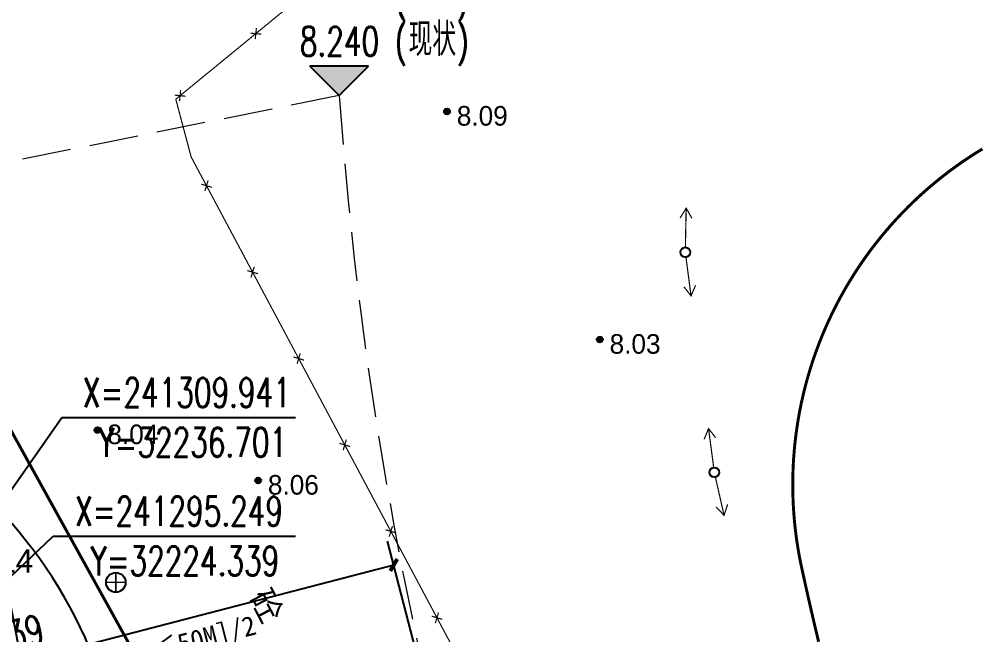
# Model space of a CAD drawing. Extents: x -83084 to 31773731, y -158416 to 241421036.
# Drawn here: x 32240.12 to 32289.04, y 241306.86 to 241338.29 of the extents above; entities that cross this region are included whole.
import ezdxf
from ezdxf.enums import TextEntityAlignment as Align
from ezdxf.xclip import XClip

# ---------------------------------------------------------------- set-up
doc = ezdxf.new("R2010")
doc.units = 0
doc.header["$LTSCALE"] = 1000
doc.header["$MEASUREMENT"] = 0
doc.header["$XCLIPFRAME"] = 0
for name, pattern in [('2', [0]), ('721120', [0]), ('CENTER2', [1.125, 0.75, -0.125, 0.125, -0.125]), ('DASH', [0.35, 0.25, -0.1])]:
    doc.linetypes.add(name, pattern=pattern)
for name, color, linetype in [('DIM_COOR', 3, 'Continuous'), ('DIM_ELEV', 3, 'Continuous'), ('GZ_BJT_用地界线', 1, 'Continuous'), ('PUB_DIM', 3, 'Continuous'), ('PUB_TEXT', 7, 'Continuous'), ('Road_2', 134, 'Continuous'), ('规划道路边线', 165, 'Continuous')]:
    doc.layers.add(name, color=color, linetype=linetype)
for name, color, linetype, lineweight in [('公共绿地', 63, 'Continuous', 0), ('道路中线', 252, 'Continuous', 0), ('间距公式核对', 241, 'Continuous', 0)]:
    doc.layers.add(name, color=color, linetype=linetype, lineweight=lineweight)
doc.layers.add('地形', color=7, linetype='Continuous', true_color=0x323232)
doc.layers.add('建筑控制线', color=7, linetype='Continuous', true_color=0xff0505)
doc.styles.add('_TCH_DIM', font='SIMPLEX', dxfattribs={"bigfont": 'GBCBIG'})
doc.styles.add('_TCH_DIM_T3', font='SIMPLEX', dxfattribs={"width": 0.7058823529411765, "bigfont": 'GBCBIG'})
doc.styles.add('DMHT', font='')
doc.styles.add('HZTXT', font='simhei.ttf')
doc.styles.add('JTHT', font='')
doc.styles.add('number', font='')
doc.styles.get('DMHT').set_extended_font_data('方正细等线简体')
doc.styles.get('JTHT').set_extended_font_data('方正细等线简体')
doc.styles.get('number').set_extended_font_data('方正细等线简体')
doc.dimstyles.new('_TCH_ARCH_M_M&&1', dxfattribs={"dimtxt": 1.4875, "dimasz": 0.5, "dimexe": 1.25, "dimexo": 1.5, "dimgap": 0.6312500000000001, "dimtad": 1, "dimzin": 0, "dimdsep": 46, "dimtxsty": '_TCH_DIM_T3', "dimblk": 'ARCHTICK', "dimcen": 0.09, "dimclrt": 7, "dimazin": 2, "dimtfac": 1, "dimtdec": 0, "dimtix": 1, "dimtmove": 2, "dimatfit": 3, "dimfxl": 0, "dimtolj": 1, "dimtzin": 0, "dimarcsym": 0})

# ---------------------------------------------------------------- blocks, each defined once
blk = doc.blocks.new('jjjg')
at = {"layer": '公共绿地'}
h = blk.add_hatch(dxfattribs=at)
h.set_pattern_fill('CROSS', color=256, scale=0.5)
h.set_pattern_definition([(0, (-31796.01976982163, -241027.7256764514), (0.79375, 0.79375), [0.396875, -1.190625]), (90, (-31795.82133232163, -241027.9241139514), (-0.79375, 0.79375), [0.396875, -1.190625])])
edge = h.paths.add_edge_path()
edge.add_arc((659.9464344675081, 320.8897445269064), 219.9999999996637, 192.5400507971583, 209.5024513083548)
edge.add_line((468.4728163983673, 212.5483693124261), (486.1813294719905, 181.2518026770558))
edge.add_arc((468.7746369207715, 171.4025867470931), 20.00000000019231, -11.907170796793878, 29.50245131251478, ccw=False)
edge.add_line((488.3443003240973, 167.2760537848808), (464.1211432609707, 210.0860653303098))
edge.add_arc((659.9464344681176, 320.8897445258282), 224.9999999991716, 189.2069196672346, 209.5024513081, ccw=False)
edge.add_arc((425.6073815160952, 269.070749351547), 19.99999999836342, 41.08802014646852, 52.27393119112679, ccw=False)
edge.add_line((440.6813980154693, 282.2151027594227), (445.1946503277868, 273.1229023803025))
at = {"layer": '建筑控制线', "color": 1, "linetype": 'CENTER2', "ltscale": 0.01, "const_width": 0.5}
for points in [[(437.8451209738851, 284.88965364045, 0.21743299479328), (421.6740319207311, 288.68015426083), (357.5623490158468, 275.8203217951814), (361.3172142542899, 261.2973128980957), (334.6520384270698, 255.9486825350905), (366.0484043285251, 134.5143107892945, 0.4142135623693743), (378.2331988532096, 127.3358163492521), (473.7809370029718, 152.0392977850279, 0.2848418124420904), (488.3443003240973, 167.2760537848808), (464.1211432609707, 210.0860653303098, -0.08878818107429738)], [(445.1946503277868, 273.1229023803025, 0.0741478740341938), (468.4728163983673, 212.5483693124261), (486.1813294719905, 181.2518026770558, -0.1826758136817701), (488.3443003240973, 167.2760537848808), (464.1211432609707, 210.0860653303098, -0.08878818107429817), (437.8451209738851, 284.8896536403336, -0.04884653789342656), (440.6813980154693, 282.2151027594227)]]:
    blk.add_lwpolyline(points, format="xyb", close=True, dxfattribs=at)
blk = doc.blocks.new('24802001')
at = {"color": 0, "linetype": 'Continuous', "lineweight": -3, "const_width": 0.12}
for points in [[(-0.4, -0.4), (0.4, 0.4)], [(-0.4, 0.4), (0.4, -0.4)]]:
    blk.add_lwpolyline(points, dxfattribs=at)
blk = doc.blocks.new('51233001')
at = {"color": 0, "linetype": 'Continuous', "lineweight": -3, "const_width": 0.12}
for points in [[(4.5, 0), (0.5, 0)], [(3.48, 0.6), (4.5, 0), (3.48, -0.6)]]:
    blk.add_lwpolyline(points, dxfattribs=at)
blk = doc.blocks.new('51233002')
at = {"color": 0, "linetype": 'Continuous', "lineweight": -3}
blk.add_circle((0, 0), 0.5, dxfattribs=at)
blk = doc.blocks.new('904')
at = {"linetype": '2'}
h = blk.add_hatch(color=0, dxfattribs=at)
edge = h.paths.add_edge_path(flags=0)
edge.add_arc((0, 0), 0.3, 0, 360)
at = {"color": 0, "linetype": 'Continuous', "lineweight": -3}
for radius in [0.3, 0.15]:
    blk.add_circle((0, 0), radius, dxfattribs=at)
blk = doc.blocks.new('654')
at = {"color": 0, "linetype": 'Continuous', "lineweight": -3, "const_width": 0.15}
for points in [[(0, -1), (0, 1)], [(-1, 0), (1, 0)]]:
    blk.add_lwpolyline(points, dxfattribs=at)
at = {"color": 0, "linetype": 'Continuous', "lineweight": -3}
blk.add_circle((0, 0), 1, dxfattribs=at)
blk = doc.blocks.new('ysdx12')
at = {"layer": '地形', "linetype": 'Continuous', "lineweight": -3, "ltscale": 0.5, "const_width": 0.06}
for points in [[(228.1401981821145, 221.3175474704185), (230.0743320074689, 222.901569675334)], [(226.2060643567602, 219.7335252655321), (228.1401981821145, 221.3175474704185)], [(224.2719305314058, 218.1495030606166), (226.2060643567602, 219.7335252655321)], [(224.6224447713248, 215.8275834470114), (224.052975857132, 217.9701829632395), (224.2719305314058, 218.1495030606166)], [(225.6216190442756, 213.5519913264143), (224.8359758571314, 215.0241829632432), (224.6224447713248, 215.8275834470114)], [(226.7986428318, 211.3464041021944), (225.6216190442756, 213.5519913264143)], [(227.9756666193243, 209.1408168779744), (226.7986428318, 211.3464041021944)], [(229.1526904068451, 206.9352296537545), (227.9756666193243, 209.1408168779744)], [(230.3297141943694, 204.7296424295637), (229.1526904068451, 206.9352296537545)], [(231.5067379818938, 202.5240552053438), (230.3297141943694, 204.7296424295637)], [(232.6837617694182, 200.3184679811238), (231.5067379818938, 202.5240552053438)], [(233.8607855569389, 198.112880756933), (232.6837617694182, 200.3184679811238)], [(235.0378093444633, 195.9072935327131), (233.8607855569389, 198.112880756933)], [(236.2148331319877, 193.7017063084932), (235.0378093444633, 195.9072935327131)], [(237.3918569195084, 191.4961190843023), (236.2148331319877, 193.7017063084932)], [(238.5688807070328, 189.2905318600824), (237.3918569195084, 191.4961190843023)]]:
    blk.add_lwpolyline(points, dxfattribs=at)
at = {"layer": '地形', "linetype": '721120', "lineweight": -3, "ltscale": 0.5, "const_width": 0.15}
blk.add_lwpolyline([(256.889587567417, 190.268074388965), (256.6663389816276, 191.2068257128121), (256.448125957515, 192.1467603143537), (256.2349547659069, 193.0878511824994), (256.0276738567882, 194.0302549640182), (255.9620109930802, 194.3412323474477), (255.9017107936852, 194.6532970513217), (255.8463772362775, 194.9662805827102), (255.7960242948247, 195.2801039004116), (255.7506646854963, 195.5946877514361), (255.7103098634252, 195.9099526905338), (255.6749700198488, 196.2258191004512), (255.6446540795077, 196.5422072121873), (255.6193696984192, 196.8590371247847), (255.5991232618908, 197.1762288259342), (255.5839198830145, 197.4937022118247), (255.5737634012112, 197.811377107515), (255.5686563814306, 198.1291732871905), (255.568600113409, 198.4470104944485), (255.5735946113346, 198.7648084624379), (255.5836386139163, 199.0824869342905), (255.5987295846317, 199.3999656833184), (255.6188637123814, 199.7171645331837), (255.644035912479, 200.0340033783868), (255.6742398279421, 200.3504022041743), (255.7094678310568, 200.6662811070273), (255.7497110253062, 200.9815603146853), (255.7949592476543, 201.2961602064024), (255.8456161567119, 201.6099314960011), (255.9000098770302, 201.9230808618886), (255.9602008472175, 202.2351734647818), (256.0253436882522, 202.5462701634679), (256.0954219489686, 202.8562923933205), (256.1704179317276, 203.1651618613105), (256.2503126970078, 203.4728005652141), (256.3350860681567, 203.7791308138112), (256.4247166364257, 204.0840752462682), (256.5191817664636, 204.3875568517251), (256.6184576020132, 204.6894989888242), (256.7225190718709, 204.9898254048021), (256.8313398962819, 205.2884602551931), (256.9448925936049, 205.5853281223681), (257.0631484871446, 205.8803540353256), (257.186077712493, 206.1734634879685), (257.3136492250305, 206.4645824582549), (257.4458308077737, 206.7536374267947), (257.5825890794949, 207.0405553955061), (257.7238895031915, 207.3252639059501), (257.8696963947732, 207.6076910576667), (258.0199729320448, 207.8877655263932), (258.1746811641206, 208.1654165818181), (258.333782020869, 208.4405741058872), (258.4979538568005, 208.7127299627755), (258.6668867768312, 208.9853411212971), (258.8405314151023, 209.2549792772334), (259.0184773277724, 209.5217984064366), (259.2006787592836, 209.7857299011375), (259.3870888597885, 210.0467058961804), (259.577659697301, 210.3046592861938), (259.7723422699746, 210.5595237431698), (259.9710865186898, 210.8112337333441), (260.1738413399544, 211.0597245340177), (260.3805545989999, 211.3049322502338), (260.591173143268, 211.5467938311631), (260.8056428159725, 211.7852470865764), (261.0239084701279, 212.0202307025029), (261.2459139826497, 212.2516842571786), (261.4716022688044, 212.4795482364425), (261.7009152969222, 212.7037640491908), (261.9337941033118, 212.9242740423069), (262.1701788073806, 213.1410215157084), (262.4100086270591, 213.3539507366659), (262.6532218944303, 213.5630069542385), (262.8997560715907, 213.7681364134769), (263.1495477667304, 213.9692863689561), (263.4025327504023, 214.1664050986001), (263.6589011769938, 214.3590976127598), (263.9175719216692, 214.5486955455272), (264.1797488851989, 214.733424654085), (264.444854239624, 214.9139260523662), (264.7128198178798, 215.090153327852), (264.9835767174627, 215.2620611667517), (265.2570553181249, 215.4296053661092)], dxfattribs=at)
at = {"layer": '地形', "linetype": 'Continuous', "lineweight": -3, "ltscale": 0.5, "const_width": 0.15}
blk.add_lwpolyline([(176.1329758571337, 205.2391829632397), (210.0699758571245, 212.1631829632388), (214.4019758571303, 203.2851829632418), (228.4519758571259, 177.9111829632311), (231.9439758571316, 168.4331829632283), (246.2689758571287, 133.1501829632325), (253.6149758571264, 118.8311829632439), (272.0999758571379, 85.4581829632225, -0.1219224057559178), (270.6729758571346, 80.18218296323903), (269.8386076847346, 79.52137490152381)], format="xyb", dxfattribs=at)
at = {"layer": '地形', "linetype": 'Continuous'}
for name, p, xscale, yscale, rotation in [('24802001', (228.1401981821145, 221.3175474704185), 0.5, 0.5, 39.31688429672203), ('24802001', (224.2719305314058, 218.1495030606166), 0.5, 0.5, 39.31688429672203), ('24802001', (225.6216190442756, 213.5519913264143), 0.5, 0.5, 118.0868536924053), ('51233001', (250.0789758571373, 210.1581829632341), 0.4999999999999996, 0.4999999999999996, 88.85233947861924), ('51233002', (250.0789758571373, 210.1581829632341), 0.4999999999999996, 0.4999999999999996, 93.1839225068363), ('51233001', (250.0789758571373, 210.1581829632341), 0.4999999999999999, 0.4999999999999999, 277.5155037138205), ('24802001', (227.9756666193243, 209.1408168779744), 0.5, 0.5, 118.0868536924053), ('24802001', (230.3297141943694, 204.7296424295637), 0.5, 0.5, 118.0868536924053), ('51233001', (251.5619758571265, 198.9171829632251), 0.4999999999999999, 0.4999999999999999, 97.5155055350533), ('24802001', (232.6837617694182, 200.3184679811238), 0.5, 0.5, 118.0868536924053), ('51233002', (251.5619758571265, 198.9171829632251), 0.4999999999999998, 0.4999999999999998, 100.1476555355011), ('51233001', (251.5619758571265, 198.9171829632251), 0.5, 0.5, 282.7798037147161), ('24802001', (235.0378093444633, 195.9072935327131), 0.5, 0.5, 118.0868536924053), ('24802001', (237.3918569195084, 191.4961190843023), 0.5, 0.5, 118.0868536924053)]:
    blk.add_blockref(name, p, dxfattribs=dict(at, xscale=xscale, yscale=yscale, rotation=rotation))
at = {"layer": '地形', "linetype": 'Continuous', "xscale": 0.5, "yscale": 0.5}
for name, p in [('904', (237.9077644767131, 217.3405245873437)), ('904', (245.7118964294859, 205.6952964390512)), ('904', (220.0571970760611, 201.0790745708218)), ('904', (228.2569849666179, 198.501998376596)), ('654', (220.9889758571335, 193.3001829632267))]:
    blk.add_blockref(name, p, dxfattribs=at)
at = {"layer": '地形', "style": 'number'}
blk.add_text('界14', height=1.200000000001, dxfattribs=at).set_placement((215.0573723371308, 194.3962136832415), align=Align.MIDDLE_CENTER)
at = {"layer": '地形', "style": 'JTHT'}
blk.add_text('砼', height=1.200000000001, rotation=297.758544921875, dxfattribs=at).set_placement((228.6935912506415, 192.1125389900408), align=Align.MIDDLE_CENTER)
blk.add_wipeout([(238.4077644767178, 217.74052458732623), (240.98276447671853, 217.74052458732623), (240.98276447671853, 216.4905245873379), (238.4077644767178, 216.4905245873379)]).dxf.layer = '地形'
at = {"layer": '地形', "style": 'DMHT'}
blk.add_text('8.09', height=1.000000000001, dxfattribs=at).set_placement((238.4077644767131, 217.6205245873425), align=Align.TOP_LEFT)
for points in [[(246.2118964294859, 206.09529643903366), (248.78689642948663, 206.09529643903366), (248.78689642948663, 204.8452964390453), (246.2118964294859, 204.8452964390453)], [(220.5571970760611, 201.47907457080436), (223.13219707606183, 201.47907457080436), (223.13219707606183, 200.229074570816), (220.5571970760611, 200.229074570816)], [(228.7569849666132, 198.901998376616), (231.33198496661393, 198.901998376616), (231.33198496661393, 197.6519983765902), (228.7569849666132, 197.6519983765902)]]:
    blk.add_wipeout(points).dxf.layer = '地形'
for s, p in [('8.03', (246.2118964294859, 205.97529643905)), ('8.04', (220.5571970760611, 201.3590745708207)), ('8.06', (228.7569849666179, 198.7819983765949))]:
    blk.add_text(s, height=1.000000000001, dxfattribs=at).set_placement(p, align=Align.TOP_LEFT)
blk = doc.blocks.new('_ArchTick')
at = {"color": 0, "linetype": 'ByBlock', "const_width": 0.4}
blk.add_lwpolyline([(-0.5, -0.5), (0.5, 0.5)], dxfattribs=at)
blk = doc.blocks.new('*D184')
at = {"layer": 'Defpoints', "color": 0, "transparency": 16777216}
for p in [(192.1938882168621, 152.1452606989461), (193.9699016392297, 145.2884243950248), (154.8701869377401, 135.161069002148)]:
    blk.add_point(p, dxfattribs=at)
at = {"layer": 'PUB_DIM', "color": 0, "lineweight": -2, "transparency": 16777216}
for p, q in [((193.5937927476286, 146.7405063836393), (191.8804641405279, 153.3553290227915)), ((153.0941735153725, 142.0179053060693), (192.1938882168621, 152.1452606989461)), ((154.494078046139, 136.6131509907625), (152.7807494390382, 143.2279736299147))]:
    blk.add_line(p, q, dxfattribs=at)
at = {"layer": 'PUB_DIM', "color": 0, "lineweight": -2, "transparency": 16777216, "xscale": 0.5, "yscale": 0.5, "zscale": 0.5}
for p, rotation in [((192.1938882168621, 152.1452606989461), 14.52126214845466), ((153.0941735153725, 142.0179053060693), 194.5212621484547)]:
    blk.add_blockref('_ArchTick', p, dxfattribs=dict(at, rotation=rotation))
at = {"layer": 'PUB_DIM', "color": 7, "transparency": 16777216, "insert": (172.2992643821496, 148.4126581587377), "char_height": 1.4875, "attachment_point": 5, "rotation": 14.521262148454655, "style": '_TCH_DIM_T3'}
blk.add_mtext('\\A1;40.39', dxfattribs=at)
blk = doc.blocks.new('ghdlbx')
at = {"layer": '规划道路边线', "linetype": '721120', "lineweight": -3, "ltscale": 0.5, "const_width": 0.15}
blk.add_lwpolyline([(256.8895877104042, 190.268074425956), (256.6663391246148, 191.2068257498031), (256.4481261005021, 192.1467603513447), (256.234954908894, 193.0878512194904), (256.0276739997753, 194.0302550010092), (255.9620111360673, 194.3412323844386), (255.9017109366723, 194.6532970883127), (255.8463773792646, 194.9662806197011), (255.7960244378119, 195.2801039374026), (255.7506648284834, 195.5946877884271), (255.7103100064123, 195.9099527275248), (255.674970162836, 196.2258191374422), (255.6446542224949, 196.5422072491783), (255.6193698414063, 196.8590371617756), (255.5991234048779, 197.1762288629252), (255.5839200260016, 197.4937022488157), (255.5737635441983, 197.811377144506), (255.5686565244177, 198.1291733241815), (255.5686002563962, 198.4470105314394), (255.5735947543217, 198.7648084994289), (255.5836387569034, 199.0824869712815), (255.5987297276188, 199.3999657203094), (255.6188638553685, 199.7171645701746), (255.6440360554661, 200.0340034153778), (255.6742399709292, 200.3504022411653), (255.7094679740439, 200.6662811440183), (255.7497111682933, 200.9815603516763), (255.7949593906415, 201.2961602433934), (255.845616299699, 201.6099315329921), (255.9000100200174, 201.9230808988796), (255.9602009902046, 202.2351735017728), (256.0253438312393, 202.5462702004588), (256.0954220919557, 202.8562924303114), (256.1704180747147, 203.1651618983014), (256.2503128399949, 203.4728006022051), (256.3350862111438, 203.7791308508022), (256.4247167794128, 204.0840752832592), (256.5191819094507, 204.3875568887161), (256.6184577450003, 204.6894990258152), (256.722519214858, 204.9898254417931), (256.831340039269, 205.288460292184), (256.944892736592, 205.5853281593591), (257.0631486301318, 205.8803540723165), (257.1860778554801, 206.1734635249595), (257.3136493680176, 206.4645824952458), (257.4458309507609, 206.7536374637857), (257.5825892224821, 207.0405554324971), (257.7238896461786, 207.3252639429411), (257.8696965377603, 207.6076910946576), (258.0199730750319, 207.8877655633842), (258.1746813071077, 208.1654166188091), (258.3337821638561, 208.4405741428782), (258.4979539997876, 208.7127299997665), (258.6668869198184, 208.9853411582881), (258.8405315580894, 209.2549793142243), (259.0184774707595, 209.5217984434275), (259.2006789022707, 209.7857299381285), (259.3870890027756, 210.0467059331713), (259.5776598402881, 210.3046593231848), (259.7723424129617, 210.5595237801608), (259.971086661677, 210.8112337703351), (260.1738414829415, 211.0597245710087), (260.380554741987, 211.3049322872248), (260.5911732862551, 211.5467938681541), (260.8056429589597, 211.7852471235674), (261.0239086131151, 212.0202307394939), (261.2459141256368, 212.2516842941695), (261.4716024117915, 212.4795482734335), (261.7009154399093, 212.7037640861818), (261.9337942462989, 212.9242740792979), (262.1701789503677, 213.1410215526994), (262.4100087700463, 213.3539507736568), (262.6532220374174, 213.5630069912295), (262.8997562145778, 213.7681364504679), (263.1495479097175, 213.9692864059471), (263.4025328933894, 214.166405135591), (263.6589013199809, 214.3590976497508), (263.9175720646563, 214.5486955825181), (264.1797490281861, 214.7334246910759), (264.4448543826111, 214.9139260893571), (264.7128199608669, 215.090153364843), (264.9835768604498, 215.2620612037426), (265.257055461112, 215.4296054031001)], dxfattribs=at)
at = {"layer": '道路中线', "linetype": 'DASH', "ltscale": 0.01}
blk.add_line((232.4013723521675, 218.1508117235207), (90.51858117386655, 189.6912729681644), dxfattribs=at)
blk.add_arc((431.8943664631988, 232.3826524309989), 199.9999999731979, 184.0805707380663, 209.5024513258966, dxfattribs=at)
blk = doc.blocks.new('zbyd')
at = {"layer": 'DIM_ELEV'}
blk.add_hatch(color=256, dxfattribs=at).paths.add_polyline_path([(-54.24078984846346, 163.7985802773037), (-52.74078984846346, 165.2985802773037), (-55.74078984846346, 165.2985802773037)])
at = {"layer": 'DIM_COOR', "color": 3}
for p, q in [((-74.01283216290176, 139.355779210804), (-68.41571632617706, 147.3723604057159)), ((-68.41571632617706, 147.3723604057159), (-56.48071632617575, 147.3723604057159))]:
    blk.add_line(p, q, dxfattribs=at)
at = {"layer": 'DIM_ELEV'}
for p, q in [((-54.24078984846346, 163.7985802773037), (-55.74078984846346, 165.2985802773037)), ((-52.74078984846346, 165.2985802773037), (-55.74078984846346, 165.2985802773037)), ((-54.24078984846346, 163.7985802773037), (-52.74078984846346, 165.2985802773037))]:
    blk.add_line(p, q, dxfattribs=at)
at = {"layer": 'PUB_TEXT', "style": '_TCH_DIM', "width": 0.7058823529411765}
for s, p in [('(', (-51.40078984846332, 168.0985802772921)), (')', (-48.2433430399542, 168.0985802772921)), ('8.240', (-56.25078984846186, 165.8235802772979)), ('(', (-51.40078984846332, 165.8235802772979)), (')', (-48.2433430399542, 165.8235802772979)), ('X=241309.941', (-67.33071632617794, 147.8973604057101)), ('Y=32236.701', (-66.53071632617866, 145.3598604057042))]:
    blk.add_text(s, height=1.4875, dxfattribs=at).set_placement(p)
at = {"layer": 'PUB_TEXT', "style": '_TCH_DIM'}
blk.add_text('现状', height=1.687943262411348, dxfattribs=at).set_placement((-50.70078984846259, 165.8235802772979))
blk = doc.blocks.new('cc')
at = {"layer": '间距公式核对', "style": 'HZTXT'}
blk.add_text('≥[0.5x30+(H1-30)x0.3且≥26M、≤50M]/2', height=1, rotation=14.39724997899621, dxfattribs=at).set_placement((160.1966025031616, 142.1954960253497))
at = {"layer": 'PUB_DIM'}
dim = blk.add_aligned_dim(p1=(154.8701869377401, 135.161069002148), p2=(193.9699016392296, 145.2884243950248), distance=7.083108623704877, dimstyle='_TCH_ARCH_M_M&&1', dxfattribs=at)
dim.commit()
dim.dimension.update_dxf_attribs({"geometry": '*D184', "text_midpoint": (172.2992643821496, 148.4126581587377)})

msp = doc.modelspace()

# ---------------------------------------------------------------- linework, layer by layer
at = {"layer": 'GZ_BJT_用地界线', "lineweight": 0}
msp.add_lwpolyline([(32233.86507715761, 241312.6153782462, 0.21743299479328), (32217.69398810446, 241316.4058788666), (32153.58230519958, 241303.5460464009), (32157.33717043802, 241289.0230375038), (32130.6719946108, 241283.6744071408), (32162.06836051225, 241162.240035395, 0.4142135623693743), (32174.25315503694, 241155.061540955), (32269.8008931867, 241179.7650223908, 0.2848418124420904), (32284.36425650783, 241195.0017783906), (32260.1410994447, 241237.8117899361, -0.08878818107429738)], format="xyb", close=True, dxfattribs=at)
msp.add_lwpolyline([(32233.86507715761, 241312.6153782462, 0.21743299479328), (32217.69398810446, 241316.4058788666), (32153.58230519958, 241303.5460464009), (32157.33717043802, 241289.0230375038), (32130.6719946108, 241283.6744071408), (32162.06836051225, 241162.240035395, 0.4142135623693743), (32174.25315503694, 241155.061540955), (32269.8008931867, 241179.7650223908, 0.2848418124420904), (32284.36425650783, 241195.0017783906), (32260.1410994447, 241237.8117899361, -0.08878818107429738)], format="xyb", close=True, dxfattribs=at)
at = {"layer": 'GZ_BJT_用地界线', "linetype": 'CENTER2', "lineweight": 0}
msp.add_lwpolyline([(32241.2146065107, 241300.8486269994, 0.0741478740341938), (32264.49277258128, 241240.2740939316), (32282.2012856549, 241208.9775272962, -0.1826758136817701), (32284.36425650701, 241195.001778404), (32260.14109944388, 241237.8117899495, -0.08878818107429817), (32233.8650771568, 241312.6153782595, -0.04884653789342656), (32236.70135419838, 241309.9408273786)], format="xyb", close=True, dxfattribs=at)
at = {"layer": 'Road_2'}
for centre, radius, start, end in [((32221.62773858674, 241296.7944753561), 24.00203840886125, 13.02005766652246, 101.3421496035411), ((32456.10943870723, 241348.650756734), 220.1465218200322, 187.3638619913588, 206.9285931112849)]:
    msp.add_arc(centre, radius, start, end, dxfattribs=at)

# ---------------------------------------------------------------- block references
at = {"layer": 'PUB_TEXT'}
ref = msp.add_blockref('jjjg', (31796.01995618373, 241027.7257246057), dxfattribs=at)
XClip(ref).set_block_clipping_path([(-13.000000000309228, -5.000000000116415), (531.4999999996908, 405.4999999998836)])

# ---------------------------------------------------------------- next in the draw order: block references
ref = msp.add_blockref('ysdx12', (32024.07202430547, 241116.2328167299))
XClip(ref).set_block_clipping_path([(-272.4682125144391, -93.50709212420043), (303.34942815869, 310.77695265359944)])

# ---------------------------------------------------------------- next in the draw order: linework, layer by layer
at = {"layer": 'DIM_COOR', "color": 3}
for p, q in [((32224.33905260264, 241295.2485689952), (32241.85680963858, 241311.8989402629)), ((32241.85680963858, 241311.8989402629), (32254.23180963858, 241311.8989402629))]:
    msp.add_line(p, q, dxfattribs=at)
at = {"layer": '建筑控制线', "color": 1, "linetype": 'CENTER2', "ltscale": 0.01, "const_width": 0.5}
msp.add_lwpolyline([(32233.86507715761, 241312.6153782462, 0.21743299479328), (32217.69398810446, 241316.4058788666), (32153.58230519958, 241303.5460464009), (32157.33717043802, 241289.0230375038), (32130.6719946108, 241283.6744071408), (32162.06836051225, 241162.240035395, 0.4142135623693743), (32174.25315503694, 241155.061540955), (32269.8008931867, 241179.7650223908, 0.2848418124420904), (32284.36425650783, 241195.0017783906), (32260.1410994447, 241237.811789936, -0.08878818107429738)], format="xyb", close=True, dxfattribs=at)

# ---------------------------------------------------------------- next in the draw order: block references
ref = msp.add_blockref('ghdlbx', (32024.07202416248, 241116.2328166929))
XClip(ref).set_block_clipping_path([(-228.05206797875144, -93.50709208732587), (303.44793202095025, 316.9929079126741)])
for name, p in [('zbyd', (32310.7141863621, 241170.5850481543)), ('cc', (32067.065219017, 241158.2774648576))]:
    msp.add_blockref(name, p)

# ---------------------------------------------------------------- next in the draw order: texts
at = {"layer": 'PUB_TEXT', "style": '_TCH_DIM', "width": 0.7058823529411765}
for s, p in [('X=241295.249', (32242.98180963858, 241312.4239402629)), ('Y=32224.339', (32243.78180963858, 241309.8864402629))]:
    msp.add_text(s, height=1.4875, dxfattribs=at).set_placement(p)

doc.saveas('drawing.dxf')
